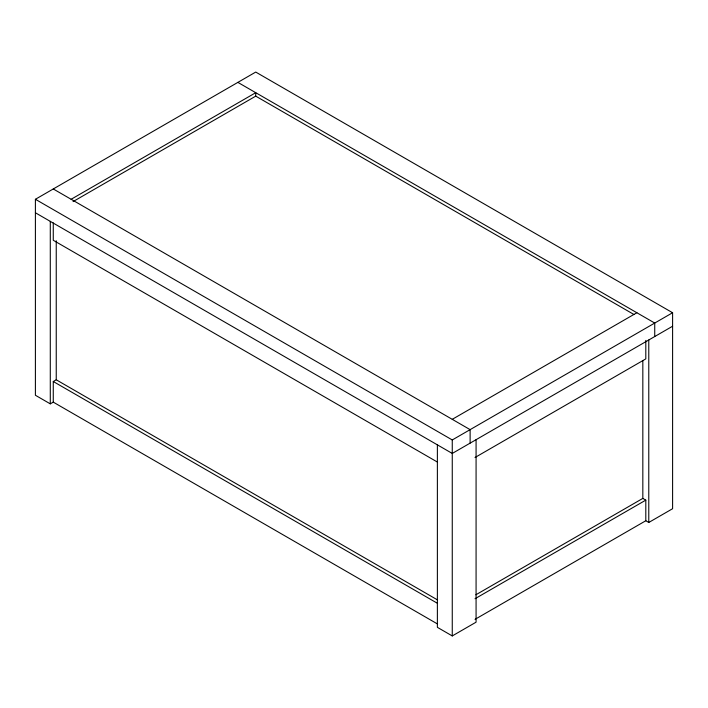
<?xml version="1.0" encoding="UTF-8"?>
<svg xmlns="http://www.w3.org/2000/svg" width="708" height="708" viewBox="0 0 708 708"><rect width="100%" height="100%" fill="white"/><g stroke="black" fill="none" stroke-linecap="round" stroke-linejoin="round"><path stroke-width="1.06" d="M437.482 623.96L53.268 402.135L50.286 403.852L35.4 395.259L35.4 199.284L255.738 72.066L672.6 312.741L672.6 508.716L648.776 522.469L645.802 520.752L475.015 619.358M71.127 199.284L255.738 92.695L255.738 96.138L633.996 314.52M73.048 201.612L255.738 96.138M53.268 402.135L53.268 381.506L56.242 379.789L437.588 599.959M452.262 419.322L636.873 312.741M35.4 199.284L452.262 439.951L672.6 312.741M672.6 326.229L452.262 453.439L35.4 212.772M475.015 457.501L645.802 358.894L645.802 340.433M475.847 594.808L642.829 498.405L645.802 500.122L645.802 520.752M475.015 598.729L645.802 500.122M437.376 444.845L437.376 627.332L452.262 635.934L476.077 622.182L476.077 439.686M237.879 82.385L654.732 323.052L654.732 336.548M53.268 188.965L470.121 429.641L470.121 443.128M437.482 462.103L53.268 240.278L53.268 222.905M53.268 381.506L437.482 603.331M648.776 339.982L648.776 522.469M642.829 360.487L642.829 498.405M452.262 439.951L452.262 635.934M56.242 240.764L56.242 379.789M50.286 221.365L50.286 403.852"/></g></svg>
